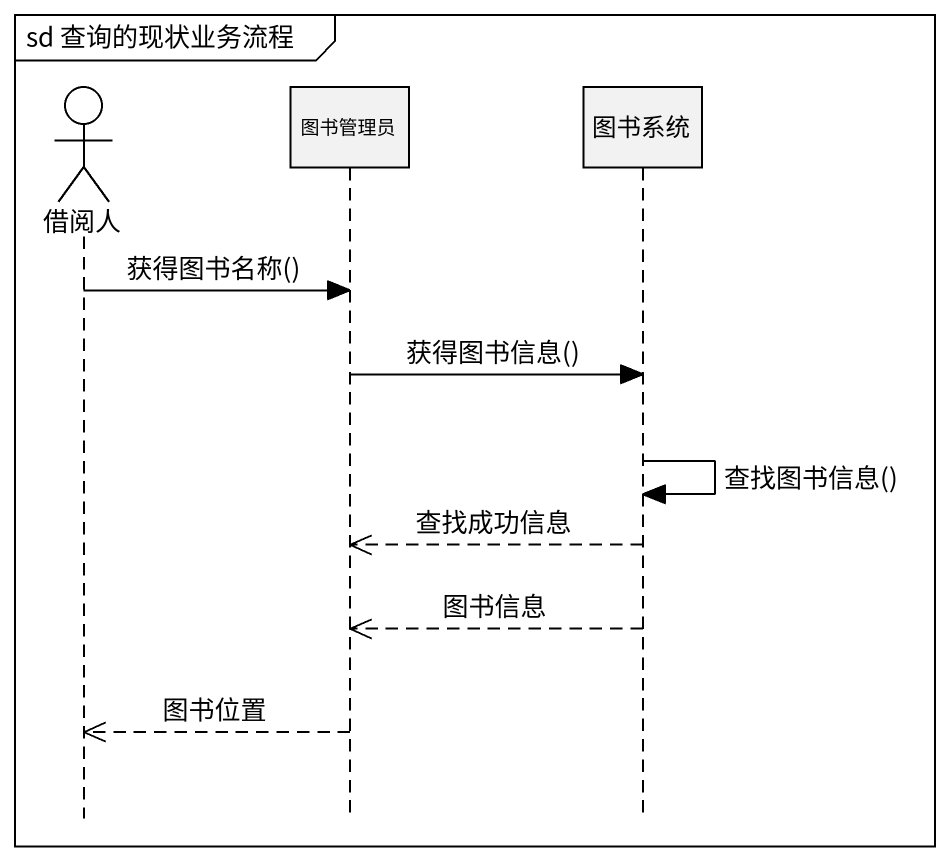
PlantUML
@startuml
mainframe sd 查询的现状业务流程
hide footbox
actor 借阅人
participant 图书管理员
participant 图书系统

借阅人 -> 图书管理员 : 获得图书名称()
图书管理员 -> 图书系统 : 获得图书信息()
图书系统 -> 图书系统 : 查找图书信息()
图书系统 -->> 图书管理员 : 查找成功信息
图书系统 -->> 图书管理员 : 图书信息
图书管理员 -->> 借阅人 : 图书位置
@enduml
